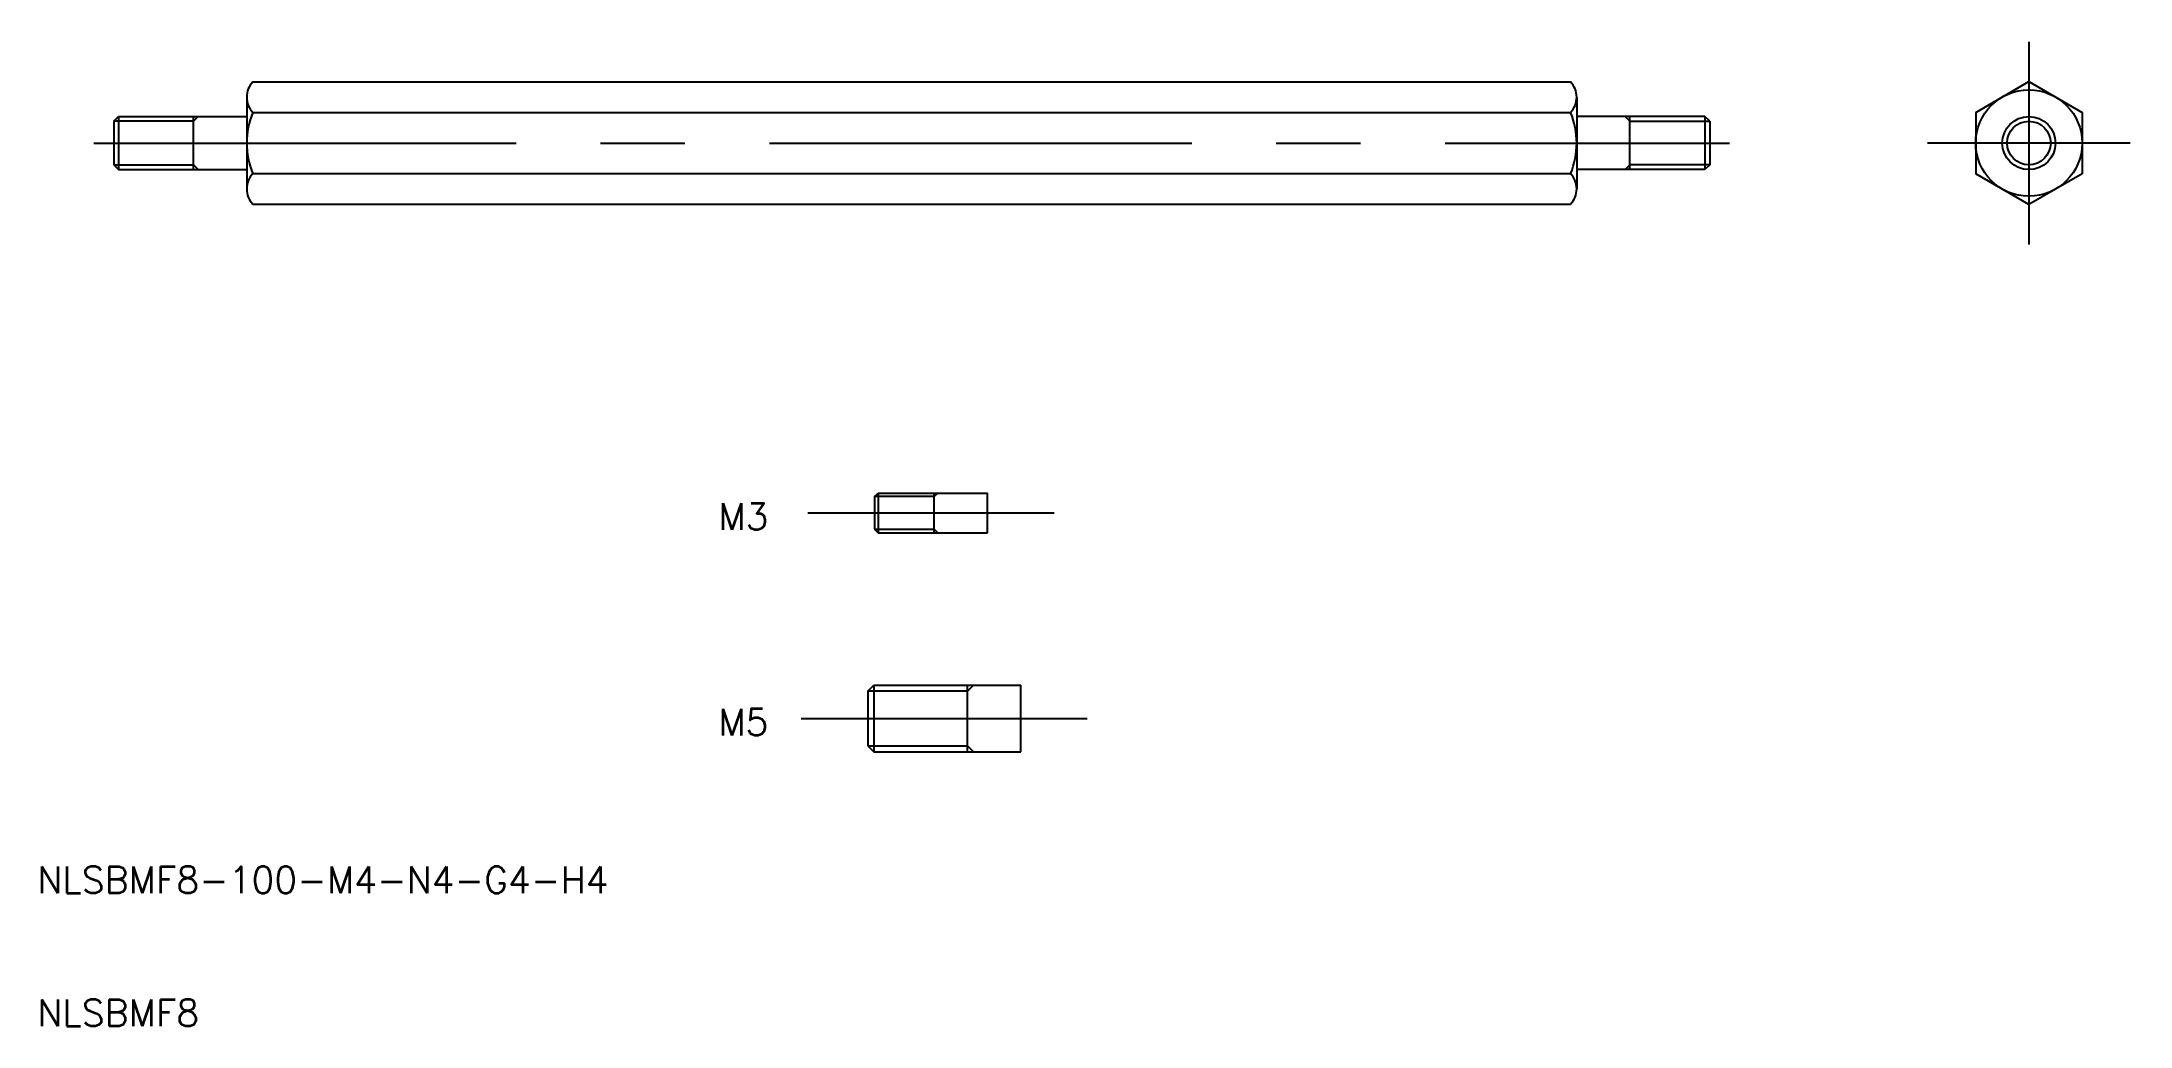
# Model space of a CAD drawing. Extents: x -45 to 112, y -16 to 58.
import ezdxf

# ---------------------------------------------------------------- set-up
doc = ezdxf.new("R2010")
doc.units = 0
doc.linetypes.add('CENTER', pattern=[50.8, 31.75, -6.35, 6.35, -6.35])
doc.layers.get('0').update_dxf_attribs({"linetype": 'CONTINUOUS'})
doc.layers.add('CENTER', color=1, linetype='CENTER')
doc.styles.get("Standard").update_dxf_attribs({"font": 'txt.shx', "bigfont": 'extfont.shx'})

msp = doc.modelspace()

# ---------------------------------------------------------------- linework, layer by layer
at = {"color": 7, "linetype": 'CONTINUOUS'}
for p, q in [((-30, 53.45), (-30, 51.5)), ((-29.54, 54.6), (69.54, 54.6)), ((70, 53.45), (70, 51.5)), ((100, 52.31), (104, 54.62)), ((104, 54.62), (108, 52.31)), ((-40, 51.64), (-39.64, 52)), ((-39.64, 52), (-30, 52)), ((-39.64, 52), (-39.64, 48)), ((-34, 48), (-34, 52)), ((-29.54, 52.31), (69.54, 52.31)), ((79.64, 52), (70, 52)), ((74, 48), (74, 52)), ((80, 51.64), (79.64, 52)), ((79.64, 52), (79.64, 48)), ((100, 52.31), (100, 47.69)), ((108, 52.31), (108, 47.69)), ((-40, 51.64), (-40, 48.36)), ((-30, 51.5), (-30, 48.5)), ((70, 51.5), (70, 48.5)), ((80, 51.64), (80, 48.36)), ((-40, 48.36), (-39.64, 48)), ((-39.64, 48), (-30, 48)), ((-30, 48.5), (-30, 46.55)), ((69.54, 47.69), (-29.54, 47.69)), ((70, 48.5), (70, 46.55)), ((79.64, 48), (70, 48)), ((80, 48.36), (79.64, 48)), ((104, 45.38), (100, 47.69)), ((108, 47.69), (104, 45.38)), ((-29.54, 45.4), (69.54, 45.4)), ((17.2, 23.41), (17.47, 23.68)), ((17.47, 23.68), (17.47, 20.68)), ((17.47, 23.68), (25.7, 23.68)), ((21.7, 20.68), (21.7, 23.68)), ((25.7, 20.68), (25.7, 23.68)), ((17.2, 23.41), (17.2, 20.95)), ((17.2, 20.95), (17.47, 20.68)), ((17.47, 20.68), (25.7, 20.68)), ((16.7, 8.77), (17.15, 9.22)), ((16.7, 8.77), (16.7, 4.67)), ((17.15, 9.22), (28.2, 9.22)), ((17.15, 9.22), (17.15, 4.22)), ((24.2, 4.22), (24.2, 9.22)), ((28.2, 4.22), (28.2, 9.22)), ((16.7, 4.67), (17.15, 4.22)), ((17.15, 4.22), (28.2, 4.22))]:
    msp.add_line(p, q, dxfattribs=at)
at = {"color": 3, "linetype": 'CONTINUOUS'}
for p, q in [((-34, 51.64), (-33.64, 52)), ((74, 51.64), (73.64, 52)), ((-34, 51.64), (-40, 51.64)), ((74, 51.64), (80, 51.64)), ((-40, 48.36), (-34, 48.36)), ((-34, 48.36), (-33.64, 48)), ((74, 48.36), (73.64, 48)), ((80, 48.36), (74, 48.36)), ((21.7, 23.41), (21.97, 23.68)), ((21.7, 23.41), (17.2, 23.41)), ((17.2, 20.95), (21.7, 20.95)), ((21.7, 20.95), (21.97, 20.68)), ((24.2, 8.77), (16.7, 8.77)), ((24.2, 8.77), (24.65, 9.22)), ((16.7, 4.67), (24.2, 4.67)), ((24.2, 4.67), (24.65, 4.22))]:
    msp.add_line(p, q, dxfattribs=at)
at = {"color": 7, "linetype": 'CONTINUOUS'}
for radius in [4, 2]:
    msp.add_circle((104, 50), radius, dxfattribs=at)
at = {"color": 3, "linetype": 'CONTINUOUS'}
msp.add_circle((104, 50), 1.64, dxfattribs=at)
at = {"color": 7, "linetype": 'CONTINUOUS'}
for centre, radius, start, end in [((-28.34, 53.45), 1.66, 136.2351, 180), ((-28.34, 53.45), 1.66, 180, 223.7649), ((68.34, 53.45), 1.66, 0, 43.7649), ((68.34, 53.45), 1.66, 316.2351, 0), ((-23.97, 50), 6.03, 157.4699, 202.5301), ((63.97, 50), 6.03, 337.4699, 22.5301), ((-28.34, 46.55), 1.66, 136.2351, 180), ((68.34, 46.55), 1.66, 0, 43.7649), ((-28.34, 46.55), 1.66, 180, 223.7649), ((68.34, 46.55), 1.66, 316.2351, 0)]:
    msp.add_arc(centre, radius, start, end, dxfattribs=at)
at = {"layer": 'CENTER', "color": 1, "linetype": 'CENTER'}
for p, q in [((104, 57.62), (104, 42.38)), ((-41.5, 50), (81.5, 50)), ((111.62, 50), (96.38, 50))]:
    msp.add_line(p, q, dxfattribs=at)
at = {"layer": 'CENTER'}
for p, q in [((12.2, 22.18), (30.7, 22.18)), ((11.7, 6.72), (33.2, 6.72))]:
    msp.add_line(p, q, dxfattribs=at)

# ---------------------------------------------------------------- texts
at = {"color": 7, "linetype": 'CONTINUOUS'}
for s, p in [('M3', (5.45, 20.91)), ('M5', (5.45, 5.45)), ('NLSBMF8-100-M4-N4-G4-H4', (-45.75, -6.42)), ('NLSBMF8', (-45.75, -16.42))]:
    msp.add_text(s, height=2, dxfattribs=at).set_placement(p)

doc.saveas('drawing.dxf')
